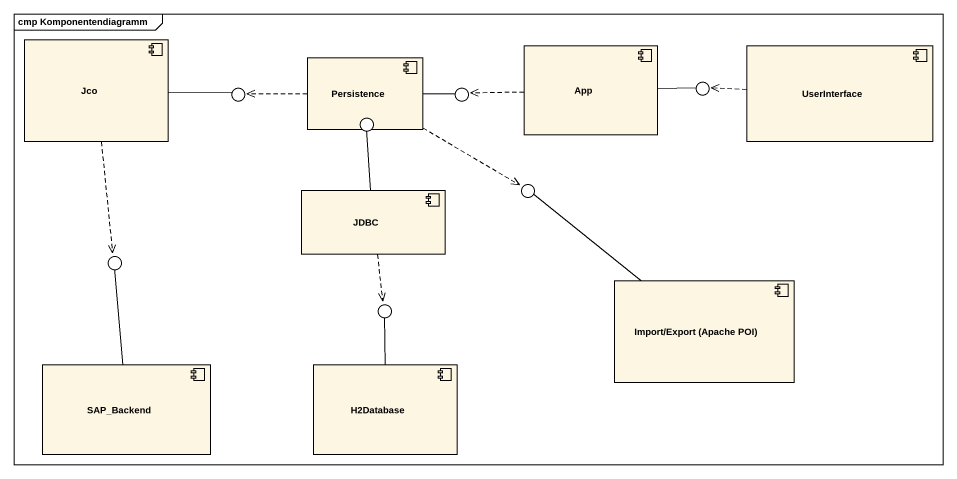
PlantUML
@startuml
mainframe cmp Komponentendiagramm
component Jco
component App
component UserInterface
() " " as lollipop1
component Persistence
() " " as lollipop2
() " " as lollipop3
() " " as lollipop4
component JDBC
() " " as lollipop5
() " " as lollipop6
component "Import/Export (Apache POI)" as Import_Export_Apache_POI
() " " as lollipop7
component SAP_Backend
component H2Database
Persistence -- lollipop4
Jco -right- lollipop1
Jco ..> lollipop6
App .left.> lollipop2
App -right- lollipop3
UserInterface .left.> lollipop3
Persistence .left.> lollipop1
Persistence -right- lollipop2
Persistence .right.> lollipop5
JDBC -up- lollipop4
JDBC ..> lollipop7
Import_Export_Apache_POI -up- lollipop5
SAP_Backend -up- lollipop6
H2Database -up- lollipop7
@enduml
